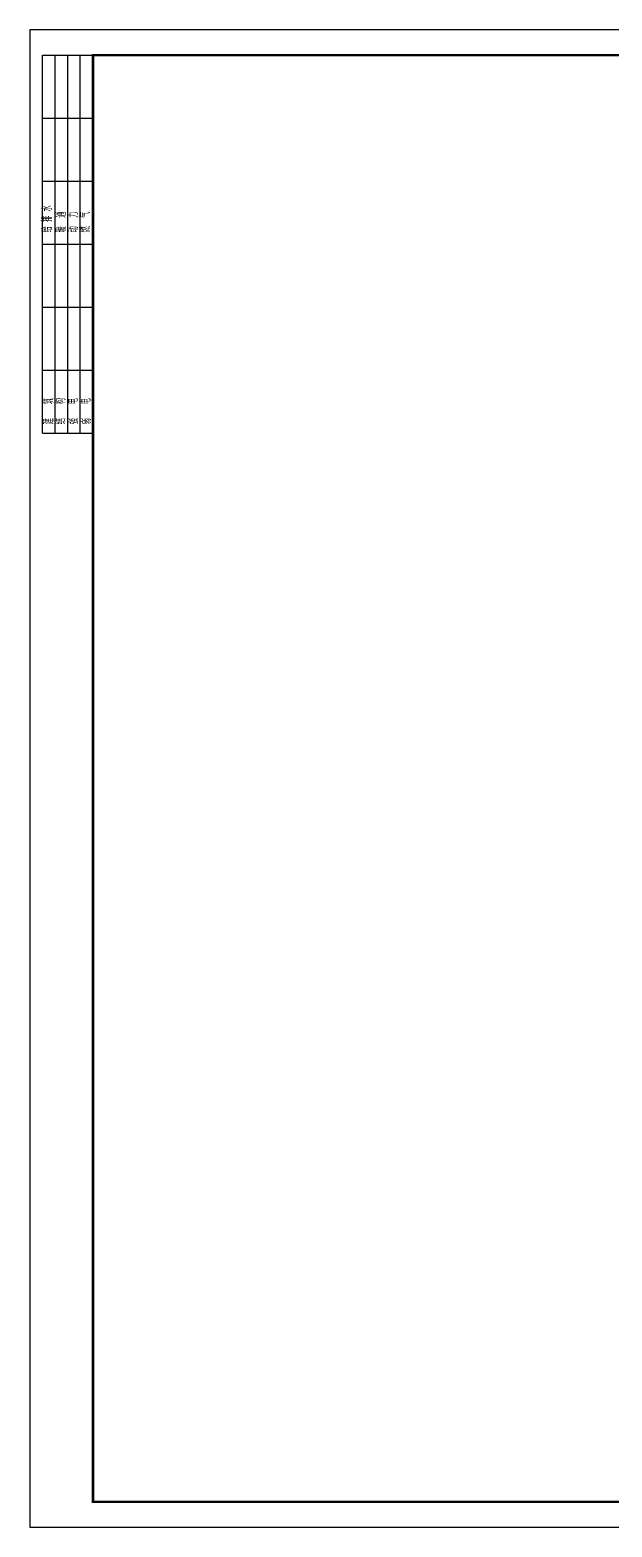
# Model space of a CAD drawing. Extents: x 1783717 to 1875059, y 1234617 to 1294017.
# Drawn here: x 1783717 to 1806821, y 1234617 to 1294017 of the extents above; entities that cross this region are included whole.
import ezdxf
from ezdxf.enums import TextEntityAlignment as Align

# ---------------------------------------------------------------- set-up
doc = ezdxf.new("R2010")
doc.units = 0
doc.header["$LTSCALE"] = 1000
doc.header["$MEASUREMENT"] = 0
doc.linetypes.add('DOTE', pattern=[2.42, 2, -0.2, 0.02, -0.2])
doc.layers.get('Defpoints').update_dxf_attribs({"linetype": 'DOTE'})
doc.layers.add('C-SHET-SHET', color=7, linetype='Continuous')
doc.layers.add('图框标记', color=140, linetype='Continuous', plot=False)
doc.styles.add('TranSketch-1', font='romans.shx', dxfattribs={"width": 0.7, "bigfont": 'gbcbig.shx'})

# ---------------------------------------------------------------- blocks, each defined once
blk = doc.blocks.new('TranSketch图框会签栏')
for p, q in [((-150, 20), (-150, 0)), ((-150, 20), (0, 20)), ((-125, 20), (-125, 0)), ((-100, 20), (-100, 0)), ((-75, 20), (-75, 0)), ((-75, 20), (-75, 0)), ((-50, 20), (-50, 0)), ((-25, 20), (-25, 0)), ((0, 20), (0, 0)), ((-150, 15), (-75, 15)), ((-75, 15), (0, 15)), ((-150, 10), (-75, 10)), ((-75, 10), (0, 10)), ((-150, 5), (-75, 5)), ((-75, 5), (0, 5))]:
    blk.add_line(p, q)
at = {"style": 'TranSketch-1', "width": 0.7}
for s, p in [('建   筑', (-146.45, 15.65)), ('给 排 水', (-70.35, 16.24)), ('结   构', (-146.45, 10.91)), ('暖  通', (-70.35, 10.73)), ('强   电', (-146.45, 5.98)), ('动  力', (-70.35, 5.9)), ('弱   电', (-146.45, 0.88)), ('燃  气', (-70.35, 1.13))]:
    blk.add_text(s, height=3.509, dxfattribs=at).set_placement(p)
blk = doc.blocks.new('TranSketch工作图框')
blk.add_lwpolyline([(0, 0), (841, 0), (841, 594), (0, 594)], close=True)
at = {"const_width": 1}
blk.add_lwpolyline([(25, 10), (831, 10), (831, 584), (25, 584)], close=True, dxfattribs=at)
at = {"layer": 'Defpoints'}
blk.add_lwpolyline([(25, 10), (761, 10), (761, 584), (25, 584)], close=True, dxfattribs=at)
at = {"rotation": 90}
blk.add_blockref('TranSketch图框会签栏', (25, 584), dxfattribs=at)
at = {"style": 'TranSketch-1', "width": 0.7}
for tag, height, p in [('作废标记', 500, (388, 297)), ('项目名称', 3.5, (796, 569.89)), ('建设单位', 3.5, (796, 546.51)), ('审定', 3.5, (794.51, 151.74)), ('审核', 3.5, (794.51, 143.74)), ('工程主持人', 3.5, (794.51, 135.74)), ('专业负责人', 3.5, (794.1, 127.74)), ('校对', 3.5, (794.51, 120.16)), ('设计', 3.5, (794.51, 112.16)), ('制图', 3.5, (794.51, 104.16)), ('工程编号', 3.5, (806, 95)), ('子项名称', 3.5, (806, 85)), ('专业', 3.5, (788.59, 76.16)), ('阶段', 3.5, (823.59, 76.16)), ('图名', 3.5, (796, 53)), ('年', 3.5, (792.79, 30.76)), ('月', 3.5, (807.7, 30.66)), ('日', 3.5, (821.03, 30.76)), ('比例', 3.5, (794.51, 22.23)), ('图纸编号', 3.5, (794.51, 14.18))]:
    blk.add_attdef(tag, text='', height=height, dxfattribs=at).set_placement(p, align=Align.MIDDLE_CENTER)
at = {"layer": '图框标记', "style": 'TranSketch-1', "width": 0.7, "flags": 1}
for tag, p in [('工作区类型', (849.53, 594)), ('楼层过滤', (876.07, 496.5)), ('工作区名称', (876.07, 464)), ('工作区编号', (876.07, 431.5))]:
    blk.add_attdef(tag, p, '', height=15, dxfattribs=at)
at = {"layer": '图框标记', "style": 'TranSketch-1', "width": 0.7}
for tag, p in [('工作区层高', (876.07, 561.5)), ('工作区楼层', (876.07, 529))]:
    blk.add_attdef(tag, p, '', height=15, dxfattribs=at)

msp = doc.modelspace()

# ---------------------------------------------------------------- block references
at = {"layer": 'C-SHET-SHET', "xscale": 100, "yscale": 100, "zscale": 100}
msp.add_blockref('TranSketch工作图框', (1783717, 1234617), dxfattribs=at)

doc.saveas('drawing.dxf')
